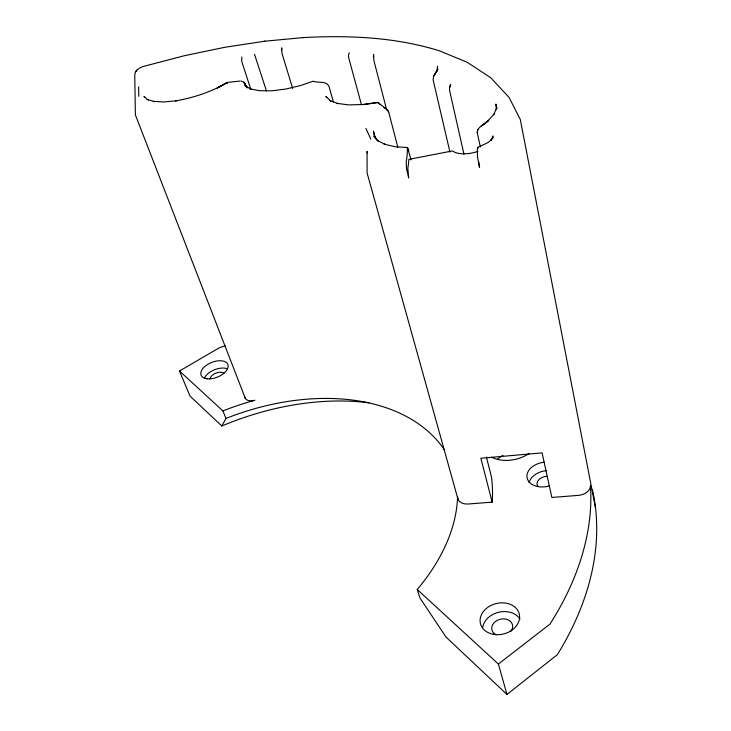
<?xml version="1.0" encoding="UTF-8"?>
<svg xmlns="http://www.w3.org/2000/svg" width="731" height="731" viewBox="0 0 731 731"><rect width="100%" height="100%" fill="white"/><g stroke="black" fill="none" stroke-linecap="round" stroke-linejoin="round"><path stroke-width="1.1" d="M480.349 147.041L477.224 132.567C477.343 126.353 485.329 124.279 488.747 120.277L481.409 125.97M281.554 50.019L281.718 47.862L282.047 53.555L292.665 88.488M373.431 56.899L373.632 54.615L373.879 60.536L386.781 110.226M437.001 70.998L437.531 66.156M449.739 86.898L450.671 84.412L449.519 88.241L449.666 90.836L463.947 154.15M496.413 109.02L496.788 107.439L493.727 114.758M241.833 56.927L241.733 61.431L250.907 89.639M264.823 41.192L224.691 47.314L184.45 55.711L143.806 66.329C139.648 67.535 134.595 70.359 134.76 75.32L135.39 114.913L245.415 398.614M433.593 76.271L437.878 69.189L433.593 76.271L433.117 79.834L449.94 152.13M477.782 129.789L477.224 132.567M349.281 52.723L348.459 54.999L348.568 57.329L361.425 104.643M179.488 371.01L190.023 396.092L221.813 426.018L225.952 418.443L222.909 410.913L179.488 371.01L219.309 347.792A340.783 227.871 -25.1 0 1 225.331 345.736M434.278 75.202L437.184 70.514M135.491 71.903L136.834 70.103M494.503 113.451L487.741 121.136L483.164 124.891M486.389 456.966L491.433 476.84A240.006 158.545 -24.7 0 1 492.155 502.133L468.361 503.997A11.815 8.187 -14.5 0 1 457.588 496.897A204.077 134.358 -24.6 0 1 417.227 589.478L419.978 598.013L446.029 637.085L506.967 694.45L557.342 654.674A334.515 230.32 -25.7 0 0 592.439 489.98M506.967 694.45L498.387 664.059L550.014 624.064A340.783 227.871 -25.1 0 0 590.438 485.494A12.189 8.48 -8.6 0 1 578.358 495.38L551.85 497.455L542.082 452.882L480.852 458.246L492.155 502.133M410.986 159.897L407.542 147.534L407.359 148.457A289.896 124.508 -20.8 0 1 406.217 161.971L406.555 169.099L408.711 177.98L407.816 168.212A288.964 125.348 -20.9 0 0 408.848 159.367L452.526 150.924A21.491 9.704 -13.2 0 0 477.937 151.427M477.571 147.479L487.815 142.655L491.744 139.52L490.665 140.416L492.968 137.364L492.146 138.726L492.877 135.92L492.557 138.753M312.886 81.324L300.414 85.573L285.647 89.072L271.612 90.818L259.359 90.708L249.755 88.78M362.658 104.643L378 102.596L387.467 109.833L388.709 112.108L397.865 147.434M240.051 81.05L227.341 82.439L217.162 87.994L227.304 82.512L227.432 83.279M302.716 37.637L303.447 37.573C349.034 35.17 395.434 37.144 439.294 50.768L467.219 62.29L490.821 77.806L509.059 97.397L520.298 119.509L595.546 508.155M264.22 41.256L303.447 37.573M407.542 147.534L395.307 146.748L384.077 144.19L385.411 144.51L377.306 140.434L378.594 141.266L373.824 135.984L375.798 138.808M241.084 81.004L243.871 82.201L247.105 87.793L243.871 82.201L246.987 87.446L244.821 85.628L251.016 89.1M147.013 99.398L154.479 101.636L153.3 101.371L163.726 101.965L176.253 100.796L175.632 100.905C193.752 97.744 211.487 91.841 227.341 82.439L227.332 82.786M384.003 107.685L386.471 108.919M313.645 81.452L313.252 81.278C318.031 83.16 326.556 80.565 329.023 86.55L333.4 101.874M148.192 100.083L143.98 96.446L144.976 97.47M417.227 589.478L498.387 664.059M326.839 97.488L325.871 96.337L330.732 101.106L329.535 100.33L338.124 103.665L336.918 103.354L348.888 104.917L363.252 104.487L377.205 102.45L378.74 102.989L379.965 104.551M387.467 109.833L388.709 112.108M376.785 140.261L374.19 134.714L373.45 131.05L375.076 138.022M244.547 83.051L245.022 84.074M365.939 128.446L370.827 139.128M478.129 148.155L477.727 147.434A7.977 0.832 81.9 0 0 477.398 148.32L477.48 157.01L479.573 167.527L478.723 161.999M254.507 54.268L266.495 91.019M408.145 148.923L408.748 151.07M457.889 498.944L367.099 172.964L367.053 151.354L367.254 152.971M496.815 108.526L495.91 104.067L496.404 109.54M138.643 86.888L138.789 96.245M529.107 482.698A17.736 12.281 -10.3 0 1 546.569 470.645M549.474 485.896A17.827 12.235 -10.4 0 1 527.115 478.056A17.827 12.235 -10.4 0 1 544.147 462.202M222.909 410.913A204.077 134.358 -24.6 0 1 254.772 400.305A9.996 5.747 -21.3 0 1 244.912 397.253M225.952 418.443A203.026 134.842 -24.7 0 1 444.366 449.748M529.189 453.403A28.399 18.759 -12.1 0 1 491.689 457.231M497.519 459.187A27.897 19.006 -11.8 0 1 502.946 455.422M221.813 426.018A229.79 156.297 -25.2 0 1 369.054 402.799M482.698 627.637A19.874 15.671 -14 0 1 498.907 612.203A19.874 15.671 -14 0 1 519.979 619.084M204.388 378.101A14.355 7.922 -21.9 0 1 227.286 368.753M210.126 378.841A7.657 4.231 -21.9 0 1 215.746 373.185A7.657 4.231 -21.9 0 1 223.796 373.249M537.998 486.636A9.457 6.552 -10.3 0 1 546.98 476.292M496.102 634.8A10.599 8.361 -14 0 1 493.653 623.251A10.599 8.361 -14 0 1 508.237 619.915A10.599 8.361 -14 0 1 510.786 631.438M207.321 378.804A14.419 7.886 -21.9 0 0 228.163 366.341A14.419 7.886 -21.9 0 0 207.924 364.276A14.419 7.886 -21.9 0 0 207.321 378.804M493.242 634.289A19.993 15.634 -14 0 0 519.293 614.067A19.993 15.634 -14 0 0 487.029 607.918A19.993 15.634 -14 0 0 493.242 634.289"/></g></svg>
